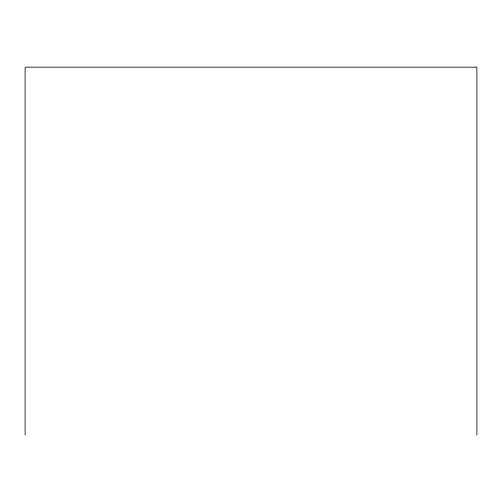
<?xml version="1.0" encoding="UTF-8"?>
<svg xmlns="http://www.w3.org/2000/svg" width="502" height="502" viewBox="0 0 502 502"><rect width="100%" height="100%" fill="white"/><g stroke="black" fill="none" stroke-linecap="round" stroke-linejoin="round"><path stroke-width="0.75" d="M476.9 434.826L476.9 67.174L25.1 67.174L25.1 434.826"/></g></svg>
